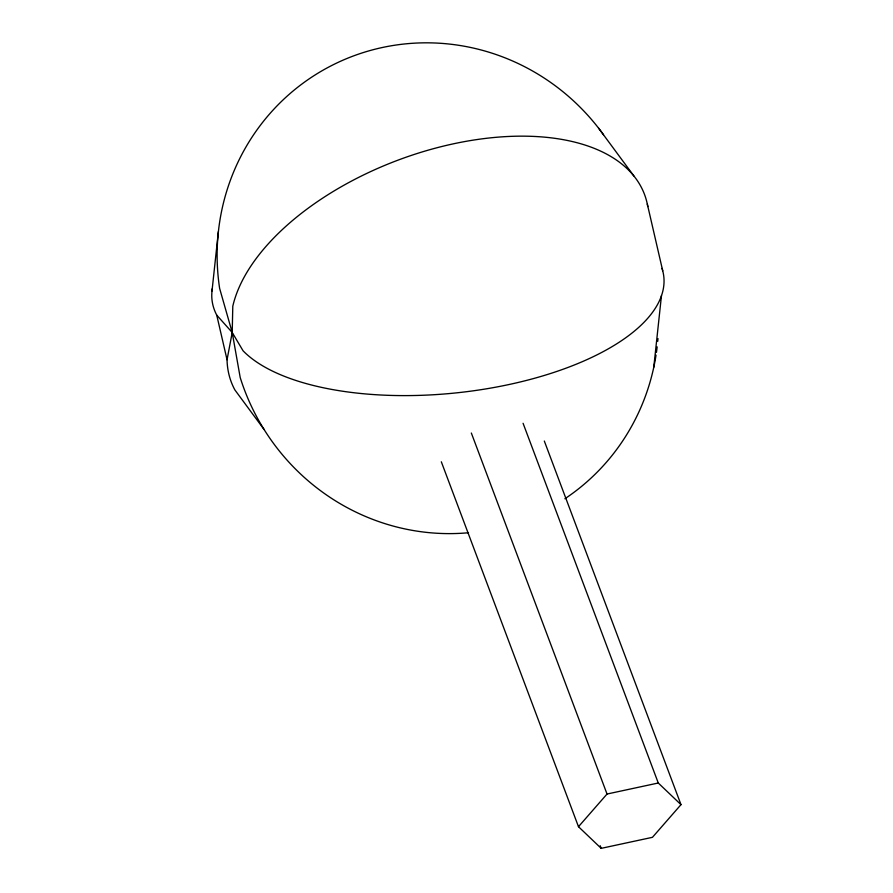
<?xml version="1.0" encoding="UTF-8"?>
<svg xmlns="http://www.w3.org/2000/svg" width="893" height="893" viewBox="0 0 893 893"><rect width="100%" height="100%" fill="white"/><g stroke="black" fill="none" stroke-linecap="round" stroke-linejoin="round"><path stroke-width="1.34" d="M212.009 290.973L218.383 231.622M653.776 367.269L661.479 295.538M264.071 429.477L234.859 389.895A218.83 118.858 -20.6 0 1 227.045 359.745L232.213 332.486L232.794 306.232A218.83 118.858 -20.6 0 1 444.692 145.805A218.83 118.858 -20.6 0 1 647.782 206.573M578.485 826.706L607.028 794.033L658.275 783.005L680.991 804.649L652.448 837.321L601.19 848.35L578.485 826.706L441.321 461.793M212.355 288.495A218.83 94.044 -5.9 0 0 216.742 315.14L232.213 332.486L243.086 350.826A218.83 94.044 -5.9 0 0 500.683 386.234A218.83 94.044 -5.9 0 0 662.026 268.402M598.556 128.112L633.874 175.954M544.317 441.03L680.991 804.649M523.075 423.293L658.275 783.005M471.337 433.027L607.028 794.033M600.208 845.738L601.19 848.35M647.302 204.017L662.718 270.78M216.742 315.14L227.045 359.745M468.512 532.741A218.83 212.914 61 0 1 240.217 377.583L232.213 332.486L219.622 288.383A218.83 212.914 61 0 1 348.828 57.732A218.83 212.914 61 0 1 603.534 134.776M657.974 338.547A218.83 212.914 61 0 1 657.739 341.327M657.159 346.864A218.83 212.914 61 0 1 656.444 352.367M656.031 355.113A218.83 212.914 61 0 1 564.889 498.752"/></g></svg>
